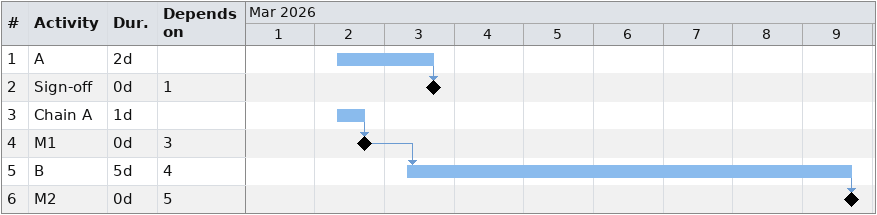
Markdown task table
| ID | Task | Duration | Start | Finish | Predecessors |
|---|---|---|---|---|---|
| 1 | A | 2d | 2026-03-02 | 2026-03-03 |  |
| 2 | Sign-off | 0d | 2026-03-03 | 2026-03-03 | 1 |
| 3 | Chain A | 1d | 2026-03-02 | 2026-03-02 |  |
| 4 | M1 | 0d | 2026-03-02 | 2026-03-02 | 3 |
| 5 | B | 5d | 2026-03-03 | 2026-03-09 | 4 |
| 6 | M2 | 0d | 2026-03-09 | 2026-03-09 | 5 |
